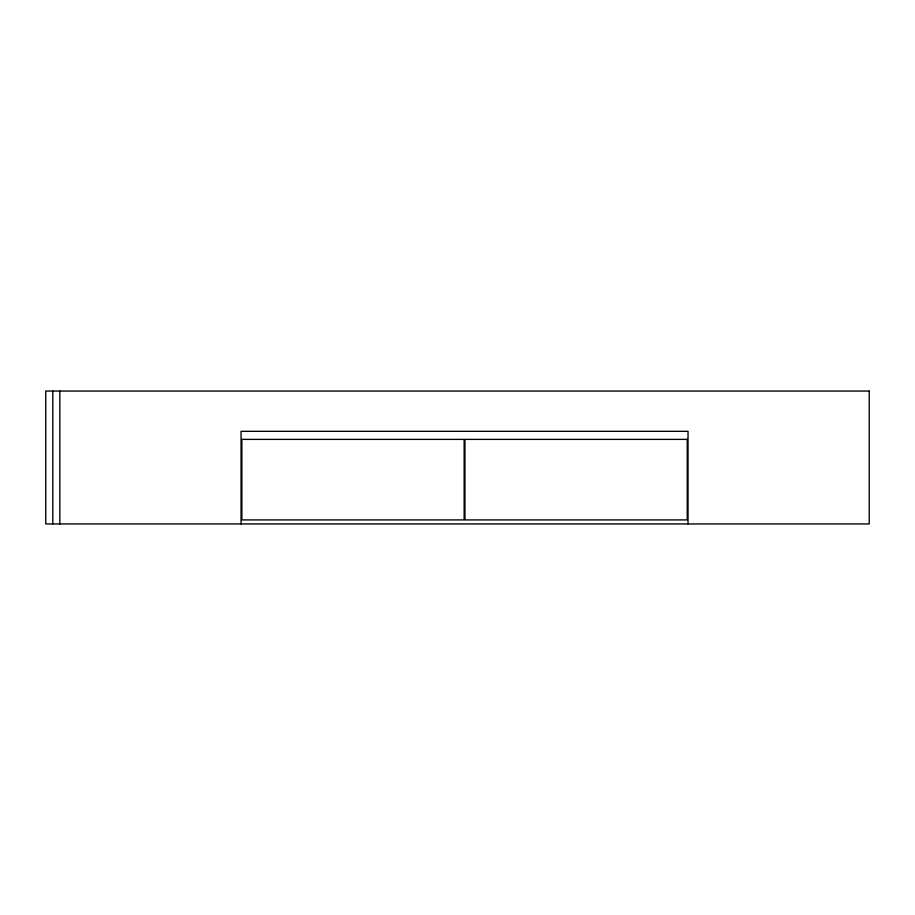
<?xml version="1.0" encoding="UTF-8"?>
<svg xmlns="http://www.w3.org/2000/svg" width="915" height="915" viewBox="0 0 915 915"><rect width="100%" height="100%" fill="white"/><g stroke="black" fill="none" stroke-linecap="round" stroke-linejoin="round"><path stroke-width="1.37" d="M688.034 523.94L688.034 431.32L241.057 431.32L241.057 523.94M59.841 391.06L59.841 523.94M52.795 391.06L52.795 523.94M869.25 391.06L45.75 391.06L45.75 523.94L869.25 523.94L869.25 391.06M464.145 439.383L241.857 439.383L241.857 519.914L464.145 519.914L464.145 439.383M687.234 439.383L464.946 439.383L464.946 519.914L687.234 519.914L687.234 439.383"/></g></svg>
